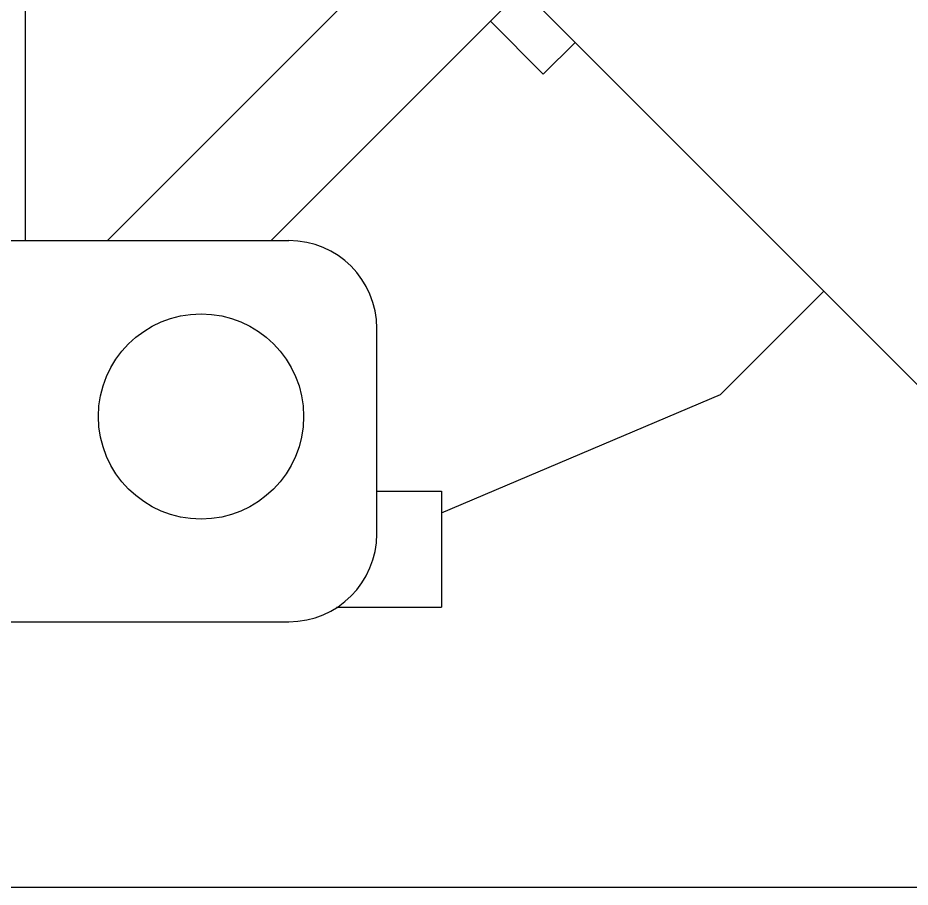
# Model space of a CAD drawing. Extents: x 1635833 to 4277885, y 16914845 to 35313750.
# Drawn here: x 2220163.4 to 2220517.5, y 17882721.3 to 17883066.2 of the extents above; entities that cross this region are included whole.
import ezdxf

# ---------------------------------------------------------------- set-up
doc = ezdxf.new("R2010")
doc.units = 0
doc.header["$LTSCALE"] = 1000
doc.header["$MEASUREMENT"] = 0
doc.layers.get('Defpoints').update_dxf_attribs({"color": 250})
for name, color, linetype in [('02___PRT_ALL_AXES', 7, 'Continuous'), ('JZ_0', 7, 'Continuous'), ('图框', 4, 'Continuous')]:
    doc.layers.add(name, color=color, linetype=linetype)
doc.styles.add('DIM_FONT', font='SIMPLEX', dxfattribs={"width": 0.7, "bigfont": 'GBCBIG'})
doc.dimstyles.new('DIMN150', dxfattribs={"dimscale": 1.5, "dimtxt": 300, "dimasz": 100, "dimexe": 250, "dimexo": 300, "dimgap": 150, "dimtad": 1, "dimdec": 0, "dimzin": 0, "dimdsep": 46, "dimtxsty": 'DIM_FONT', "dimblk": 'ARCHTICK', "dimcen": 0.09, "dimclrt": 7, "dimazin": 2, "dimtfac": 1, "dimtdec": 0, "dimtix": 1, "dimtmove": 2, "dimatfit": 3, "dimldrblk": 'ARCHTICK', "dimfxl": 0, "dimtolj": 1, "dimtzin": 0, "dimarcsym": 0})

# ---------------------------------------------------------------- blocks, each defined once
blk = doc.blocks.new('_ArchTick')
at = {"color": 0, "linetype": 'ByBlock', "const_width": 0.4}
blk.add_lwpolyline([(-0.5, -0.5), (0.5, 0.5)], dxfattribs=at)
blk = doc.blocks.new('*D27')
at = {"layer": 'Defpoints', "color": 0, "linetype": 'Continuous'}
for p in [(-3659003.2, 1106996.57), (-3662544.18, 1106818.96), (-3661915.48, 1104544.53), (-3662544.18, 1104160.32), (-3662340.1, 1103659.66)]:
    blk.add_point(p, dxfattribs=at)
at = {"layer": '图框', "color": 0, "linetype": 'Continuous', "lineweight": -2}
blk.add_arc((-3662544.18, 1103455.59), 1257.4, 45, 90, dxfattribs=at)
at = {"layer": '图框', "color": 0, "linetype": 'Continuous', "lineweight": -2, "xscale": 150, "yscale": 150, "zscale": 150}
for p, rotation in [((-3662544.18, 1104712.98), 180.0000000000027), ((-3661655.07, 1104344.7), 315.0000000000433)]:
    blk.add_blockref('_ArchTick', p, dxfattribs=dict(at, rotation=rotation))
at = {"layer": '图框', "color": 7, "linetype": 'Continuous', "insert": (-3661890.79, 1105033.02), "char_height": 450, "attachment_point": 5, "rotation": 337.5, "style": 'DIM_FONT'}
blk.add_mtext('\\A1;45°', dxfattribs=at)
blk = doc.blocks.new('抗震大样2')
at = {"color": 5, "linetype": 'Continuous'}
for p, q in [((4296.07, -3083.37), (4478.37, -2901.08)), ((4249.42, -2930.28), (4249.42, -3083.37)), ((4388.9, -3083.37), (4524.78, -2947.49)), ((4561.17, -2971.02), (4543.16, -2989.03)), ((4241.11, -3083.37), (4398.97, -3083.37)), ((4643.53, -3170.65), (4702.17, -3112.01)), ((4448.82, -3249.53), (4448.82, -3133.22)), ((4485.49, -3237.73), (4643.53, -3170.65)), ((4448.82, -3225.45), (4485.49, -3225.45)), ((4485.49, -3225.45), (4485.49, -3291.09)), ((4426, -3291.09), (4485.49, -3291.09)), ((4241.11, -3299.38), (4398.97, -3299.38))]:
    blk.add_line(p, q, dxfattribs=at)
at = {"color": 2, "linetype": 'Continuous'}
blk.add_line((4795.58, -3205.42), (4531.21, -2941.05), dxfattribs=at)
at = {"color": 5, "linetype": 'Continuous'}
for centre, start, end in [((4398.97, -3133.22), 0, 90), ((4398.97, -3249.53), 270, 0)]:
    blk.add_arc(centre, 49.85, start, end, dxfattribs=at)
at = {"layer": '02___PRT_ALL_AXES', "color": 5, "linetype": 'Continuous'}
blk.add_line((4543.16, -2989.03), (4513.2, -2959.06), dxfattribs=at)
blk.add_circle((4349.12, -3183.07), 58.16, dxfattribs=at)
at = {"layer": '图框', "linetype": 'Continuous'}
dim = blk.add_angular_dim_2l(base=(4952.89, -2088.5), line1=((7865.18, 363.54), (4528.27, -2973.37)), line2=((4324.19, 185.93), (4324.19, -2472.71)), dimstyle='DIMN150', dxfattribs=at)
dim.commit()
dim.dimension.update_dxf_attribs({"geometry": '*D27', "text_midpoint": (4977.59, -1600.01), "insert": (3666868.38, -1106633.03)})

msp = doc.modelspace()

# ---------------------------------------------------------------- linework, layer by layer
at = {"layer": 'JZ_0', "color": 8}
msp.add_line((2207006.753, 17882721.315), (2224239.742, 17882721.315), dxfattribs=at)

# ---------------------------------------------------------------- block references
at = {"xscale": 0.7, "yscale": 0.7, "zscale": 0.7}
msp.add_blockref('抗震大样2', (2217191.739, 17885136.195), dxfattribs=at)

doc.saveas('drawing.dxf')
